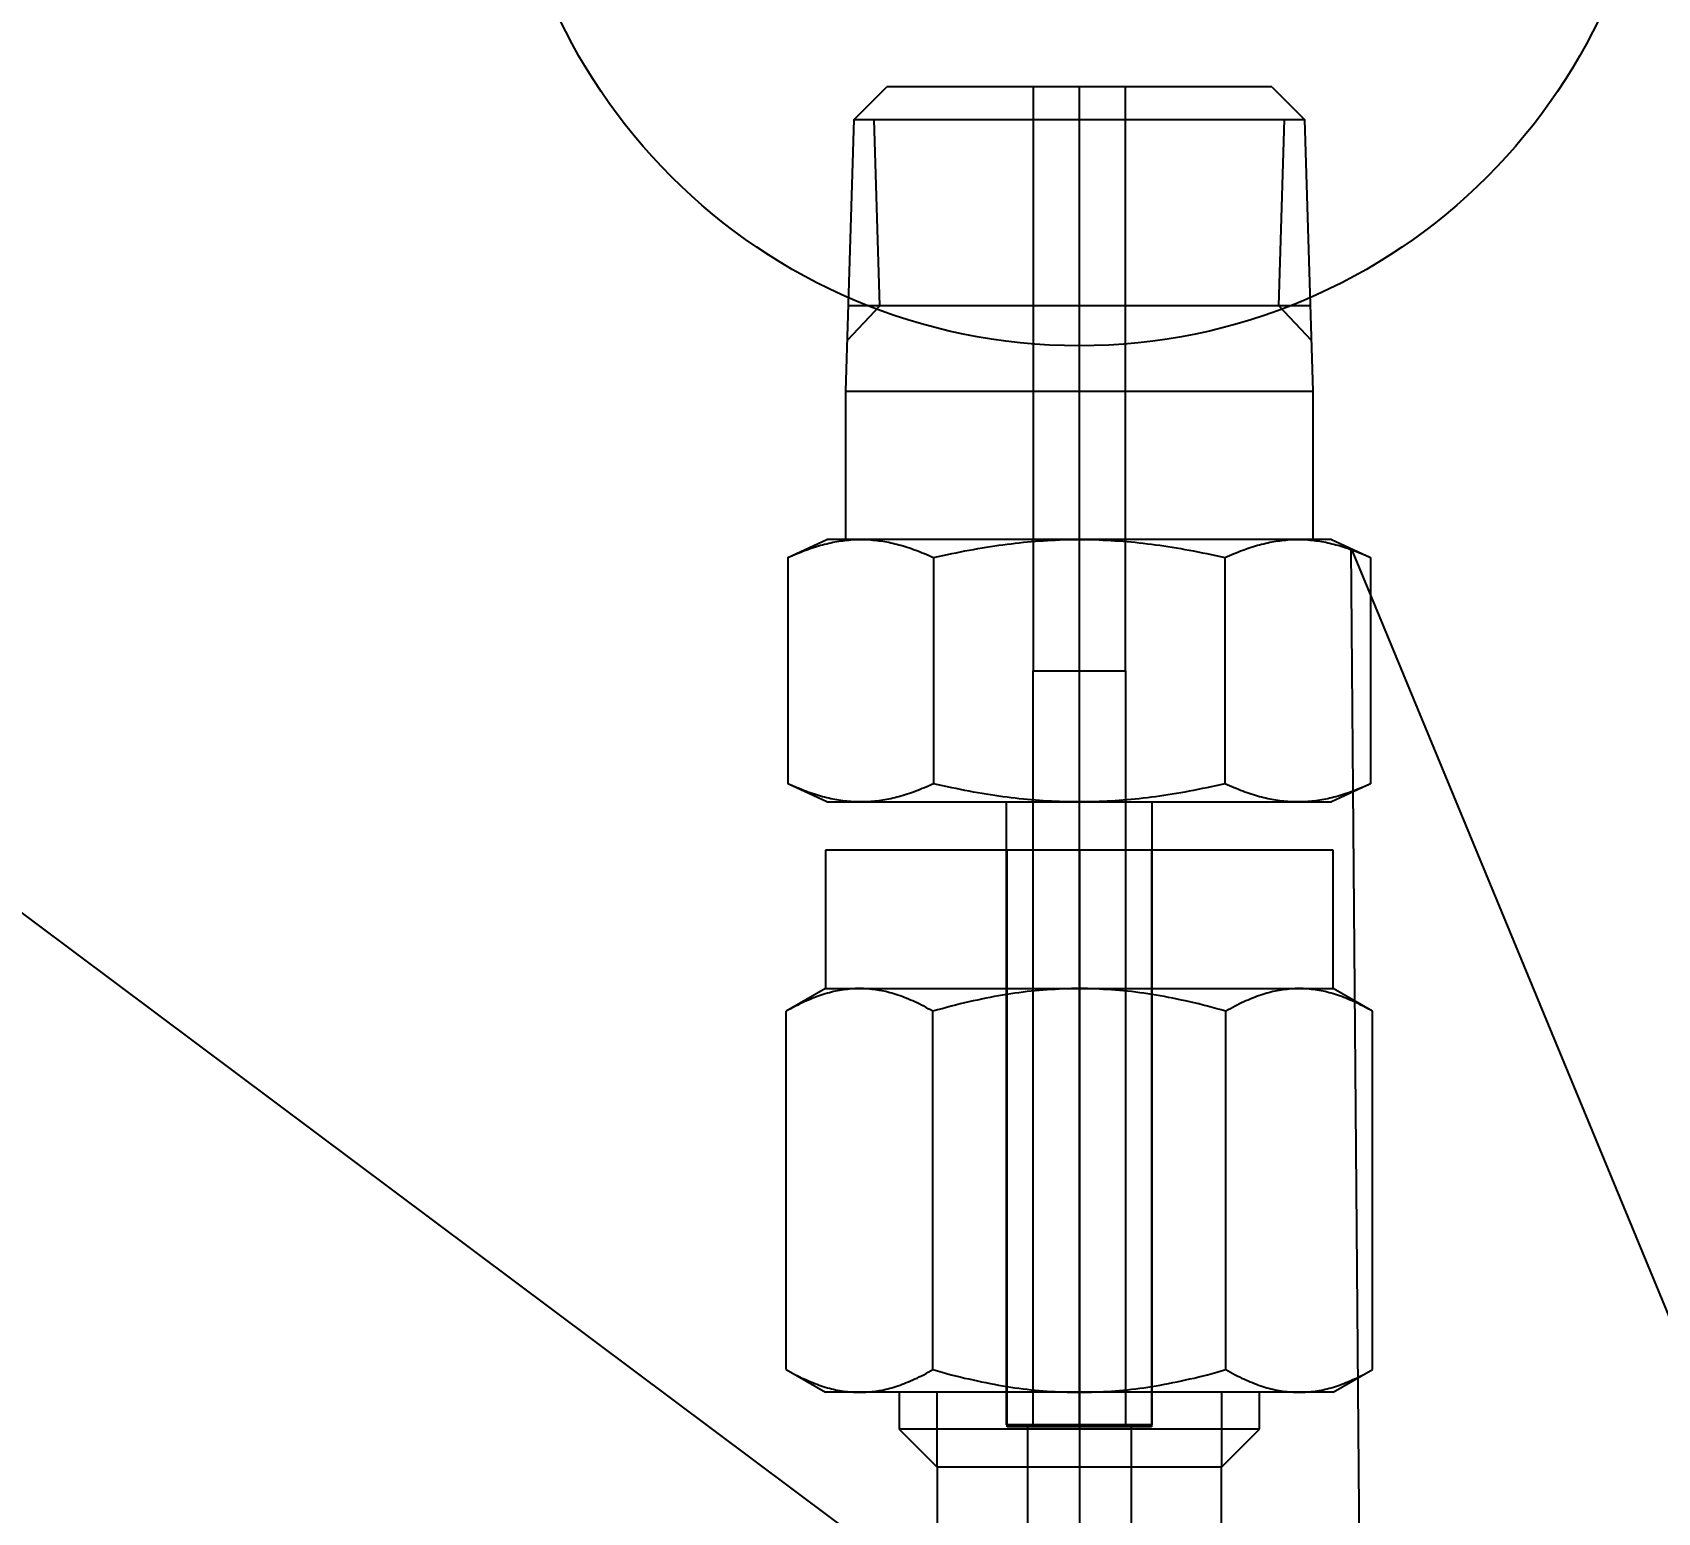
# Model space of a CAD drawing. Header units: inches. Extents: x 5.3 to 31.2, y 3.7 to 34.9.
# Drawn here: x 17.285 to 18.693, y 31.15 to 32.433 of the extents above; entities that cross this region are included whole.
import ezdxf
from ezdxf import colors
from ezdxf.entities.mleader import LeaderData, LeaderLine
from ezdxf.math import Vec2, Vec3

# ---------------------------------------------------------------- set-up
doc = ezdxf.new("R2010")
doc.units = ezdxf.units.IN
doc.header["$MEASUREMENT"] = 0
doc.linetypes.add('CENTER2', pattern=[28.575, 19.05, -3.175, 3.175, -3.175])
doc.linetypes.add('HIDDEN2', pattern=[4.7625, 3.175, -1.5875])
for name, color, linetype in [('NOTES', 1, 'Continuous'), ('Solenoids', 50, 'Continuous'), ('TRDETAIL2', 7, 'Continuous'), ('TRDETAIL3', 7, 'Continuous'), ('TRMODEL1', 7, 'Continuous'), ('TRMODEL3', 7, 'Continuous')]:
    doc.layers.add(name, color=color, linetype=linetype)

# ---------------------------------------------------------------- blocks, each defined once
blk = doc.blocks.new('SS-200-3')
at = {"layer": 'TRDETAIL2', "color": 6, "linetype": 'HIDDEN2'}
for p, q in [((-1.1973, -1.6472), (-1.1973, -0.8872)), ((-1.1073, -1.6472), (-1.1073, -1.3122)), ((-1.2148, -2.1472), (-1.2148, -1.6472)), ((-1.2148, -1.6472), (-1.0898, -1.6472)), ((-1.0898, -1.6472), (-1.0898, -2.1472))]:
    blk.add_line(p, q, dxfattribs=at)
at = {"layer": 'TRDETAIL3', "color": 4, "linetype": 'CENTER2'}
blk.add_line((-1.1523, -2.1472), (-1.1523, -0.3872), dxfattribs=at)
at = {"layer": 'TRMODEL1', "color": 7, "linetype": 'Continuous'}
for p, q in [((-1.2755, -1.5472), (-1.2755, -1.6122)), ((-1.0291, -1.6122), (-1.0291, -1.5472)), ((-1.2755, -1.6122), (-1.3085, -1.6453)), ((-1.2755, -1.6122), (-1.0291, -1.6122)), ((-0.996, -1.6453), (-1.0291, -1.6122)), ((-1.3085, -1.6453), (-0.996, -1.6453)), ((-1.3085, -1.6453), (-1.3085, -1.6772)), ((-0.996, -1.6772), (-0.996, -1.6453)), ((-1.3723, -1.6772), (-1.4063, -1.6969)), ((-1.3945, -1.6906), (-1.3964, -1.6915)), ((-1.3926, -1.6896), (-1.3945, -1.6906)), ((-1.3907, -1.6888), (-1.3926, -1.6896)), ((-1.3888, -1.6879), (-1.3907, -1.6888)), ((-1.387, -1.6871), (-1.3888, -1.6879)), ((-1.3851, -1.6863), (-1.387, -1.6871)), ((-1.3833, -1.6856), (-1.3851, -1.6863)), ((-1.3815, -1.6848), (-1.3833, -1.6856)), ((-1.3797, -1.6842), (-1.3815, -1.6848)), ((-1.3778, -1.6835), (-1.3797, -1.6842)), ((-1.376, -1.6829), (-1.3778, -1.6835)), ((-1.3743, -1.6823), (-1.376, -1.6829)), ((-1.3725, -1.6818), (-1.3743, -1.6823)), ((-1.3707, -1.6812), (-1.3725, -1.6818)), ((-1.3723, -1.6772), (-1.3428, -1.6772)), ((-1.3689, -1.6808), (-1.3707, -1.6812)), ((-1.3672, -1.6803), (-1.3689, -1.6808)), ((-1.3654, -1.6799), (-1.3672, -1.6803)), ((-1.3637, -1.6795), (-1.3654, -1.6799)), ((-1.3619, -1.6791), (-1.3637, -1.6795)), ((-1.3602, -1.6788), (-1.3619, -1.6791)), ((-1.3584, -1.6785), (-1.3602, -1.6788)), ((-1.3567, -1.6782), (-1.3584, -1.6785)), ((-1.355, -1.678), (-1.3567, -1.6782)), ((-1.3532, -1.6778), (-1.355, -1.678)), ((-1.3515, -1.6776), (-1.3532, -1.6778)), ((-1.3497, -1.6775), (-1.3515, -1.6776)), ((-1.348, -1.6774), (-1.3497, -1.6775)), ((-1.3463, -1.6773), (-1.348, -1.6774)), ((-1.3445, -1.6772), (-1.3463, -1.6773)), ((-1.3428, -1.6772), (-1.3445, -1.6772)), ((-1.341, -1.6772), (-1.3428, -1.6772)), ((-1.3428, -1.6772), (-1.1523, -1.6772)), ((-1.3393, -1.6773), (-1.341, -1.6772)), ((-1.3375, -1.6774), (-1.3393, -1.6773)), ((-1.3358, -1.6775), (-1.3375, -1.6774)), ((-1.3341, -1.6776), (-1.3358, -1.6775)), ((-1.3323, -1.6778), (-1.3341, -1.6776)), ((-1.3306, -1.678), (-1.3323, -1.6778)), ((-1.3289, -1.6782), (-1.3306, -1.678)), ((-1.3271, -1.6785), (-1.3289, -1.6782)), ((-1.3254, -1.6788), (-1.3271, -1.6785)), ((-1.3236, -1.6791), (-1.3254, -1.6788)), ((-1.3219, -1.6795), (-1.3236, -1.6791)), ((-1.3201, -1.6799), (-1.3219, -1.6795)), ((-1.3184, -1.6803), (-1.3201, -1.6799)), ((-1.3166, -1.6808), (-1.3184, -1.6803)), ((-1.3148, -1.6812), (-1.3166, -1.6808)), ((-1.3131, -1.6818), (-1.3148, -1.6812)), ((-1.3113, -1.6823), (-1.3131, -1.6818)), ((-1.3095, -1.6829), (-1.3113, -1.6823)), ((-1.3077, -1.6835), (-1.3095, -1.6829)), ((-1.3059, -1.6842), (-1.3077, -1.6835)), ((-1.3041, -1.6848), (-1.3059, -1.6842)), ((-1.3023, -1.6856), (-1.3041, -1.6848)), ((-1.3004, -1.6863), (-1.3023, -1.6856)), ((-1.2986, -1.6871), (-1.3004, -1.6863)), ((-1.2967, -1.6879), (-1.2986, -1.6871)), ((-1.2948, -1.6888), (-1.2967, -1.6879)), ((-1.2929, -1.6896), (-1.2948, -1.6888)), ((-1.291, -1.6906), (-1.2929, -1.6896)), ((-1.2891, -1.6915), (-1.291, -1.6906)), ((-1.2557, -1.6906), (-1.2596, -1.6915)), ((-1.2519, -1.6896), (-1.2557, -1.6906)), ((-1.2481, -1.6888), (-1.2519, -1.6896)), ((-1.2444, -1.6879), (-1.2481, -1.6888)), ((-1.2407, -1.6871), (-1.2444, -1.6879)), ((-1.237, -1.6863), (-1.2407, -1.6871)), ((-1.2333, -1.6856), (-1.237, -1.6863)), ((-1.2296, -1.6848), (-1.2333, -1.6856)), ((-1.226, -1.6842), (-1.2296, -1.6848)), ((-1.2224, -1.6835), (-1.226, -1.6842)), ((-1.2188, -1.6829), (-1.2224, -1.6835)), ((-1.2152, -1.6823), (-1.2188, -1.6829)), ((-1.2117, -1.6818), (-1.2152, -1.6823)), ((-1.2081, -1.6812), (-1.2117, -1.6818)), ((-1.2046, -1.6808), (-1.2081, -1.6812)), ((-1.2011, -1.6803), (-1.2046, -1.6808)), ((-1.1975, -1.6799), (-1.2011, -1.6803)), ((-1.194, -1.6795), (-1.1975, -1.6799)), ((-1.1905, -1.6791), (-1.194, -1.6795)), ((-1.1871, -1.6788), (-1.1905, -1.6791)), ((-1.1836, -1.6785), (-1.1871, -1.6788)), ((-1.1801, -1.6782), (-1.1836, -1.6785)), ((-1.1766, -1.678), (-1.1801, -1.6782)), ((-1.1731, -1.6778), (-1.1766, -1.678)), ((-1.1697, -1.6776), (-1.1731, -1.6778)), ((-1.1662, -1.6775), (-1.1697, -1.6776)), ((-1.1627, -1.6774), (-1.1662, -1.6775)), ((-1.1592, -1.6773), (-1.1627, -1.6774)), ((-1.1557, -1.6772), (-1.1592, -1.6773)), ((-1.1523, -1.6772), (-1.1557, -1.6772)), ((-1.1523, -1.6772), (-0.9617, -1.6772)), ((-1.1488, -1.6772), (-1.1523, -1.6772)), ((-1.1453, -1.6773), (-1.1488, -1.6772)), ((-1.1418, -1.6774), (-1.1453, -1.6773)), ((-1.1383, -1.6775), (-1.1418, -1.6774)), ((-1.1348, -1.6776), (-1.1383, -1.6775)), ((-1.1314, -1.6778), (-1.1348, -1.6776)), ((-1.1279, -1.678), (-1.1314, -1.6778)), ((-1.1244, -1.6782), (-1.1279, -1.678)), ((-1.1209, -1.6785), (-1.1244, -1.6782)), ((-1.1174, -1.6788), (-1.1209, -1.6785)), ((-1.114, -1.6791), (-1.1174, -1.6788)), ((-1.1105, -1.6795), (-1.114, -1.6791)), ((-1.107, -1.6799), (-1.1105, -1.6795)), ((-1.1034, -1.6803), (-1.107, -1.6799)), ((-1.0999, -1.6808), (-1.1034, -1.6803)), ((-1.0964, -1.6812), (-1.0999, -1.6808)), ((-1.0928, -1.6818), (-1.0964, -1.6812)), ((-1.0893, -1.6823), (-1.0928, -1.6818)), ((-1.0857, -1.6829), (-1.0893, -1.6823)), ((-1.0821, -1.6835), (-1.0857, -1.6829)), ((-1.0785, -1.6842), (-1.0821, -1.6835)), ((-1.0749, -1.6848), (-1.0785, -1.6842)), ((-1.0712, -1.6856), (-1.0749, -1.6848)), ((-1.0675, -1.6863), (-1.0712, -1.6856)), ((-1.0638, -1.6871), (-1.0675, -1.6863)), ((-1.0601, -1.6879), (-1.0638, -1.6871)), ((-1.0564, -1.6888), (-1.0601, -1.6879)), ((-1.0526, -1.6896), (-1.0564, -1.6888)), ((-1.0488, -1.6906), (-1.0526, -1.6896)), ((-1.0449, -1.6915), (-1.0488, -1.6906)), ((-1.0135, -1.6906), (-1.0154, -1.6915)), ((-1.0116, -1.6896), (-1.0135, -1.6906)), ((-1.0097, -1.6888), (-1.0116, -1.6896)), ((-1.0078, -1.6879), (-1.0097, -1.6888)), ((-1.0059, -1.6871), (-1.0078, -1.6879)), ((-1.0041, -1.6863), (-1.0059, -1.6871)), ((-1.0022, -1.6856), (-1.0041, -1.6863)), ((-1.0004, -1.6848), (-1.0022, -1.6856)), ((-0.9986, -1.6842), (-1.0004, -1.6848)), ((-0.9968, -1.6835), (-0.9986, -1.6842)), ((-0.995, -1.6829), (-0.9968, -1.6835)), ((-0.9932, -1.6823), (-0.995, -1.6829)), ((-0.9914, -1.6818), (-0.9932, -1.6823)), ((-0.9897, -1.6812), (-0.9914, -1.6818)), ((-0.9879, -1.6808), (-0.9897, -1.6812)), ((-0.9861, -1.6803), (-0.9879, -1.6808)), ((-0.9844, -1.6799), (-0.9861, -1.6803)), ((-0.9826, -1.6795), (-0.9844, -1.6799)), ((-0.9809, -1.6791), (-0.9826, -1.6795)), ((-0.9791, -1.6788), (-0.9809, -1.6791)), ((-0.9774, -1.6785), (-0.9791, -1.6788)), ((-0.9756, -1.6782), (-0.9774, -1.6785)), ((-0.9739, -1.678), (-0.9756, -1.6782)), ((-0.9722, -1.6778), (-0.9739, -1.678)), ((-0.9704, -1.6776), (-0.9722, -1.6778)), ((-0.9687, -1.6775), (-0.9704, -1.6776)), ((-0.967, -1.6774), (-0.9687, -1.6775)), ((-0.9652, -1.6773), (-0.967, -1.6774)), ((-0.9635, -1.6772), (-0.9652, -1.6773)), ((-0.9617, -1.6772), (-0.9635, -1.6772)), ((-0.96, -1.6772), (-0.9617, -1.6772)), ((-0.9617, -1.6772), (-0.9323, -1.6772)), ((-0.9582, -1.6773), (-0.96, -1.6772)), ((-0.9565, -1.6774), (-0.9582, -1.6773)), ((-0.9548, -1.6775), (-0.9565, -1.6774)), ((-0.953, -1.6776), (-0.9548, -1.6775)), ((-0.9513, -1.6778), (-0.953, -1.6776)), ((-0.9495, -1.678), (-0.9513, -1.6778)), ((-0.9478, -1.6782), (-0.9495, -1.678)), ((-0.9461, -1.6785), (-0.9478, -1.6782)), ((-0.9443, -1.6788), (-0.9461, -1.6785)), ((-0.9426, -1.6791), (-0.9443, -1.6788)), ((-0.9408, -1.6795), (-0.9426, -1.6791)), ((-0.9391, -1.6799), (-0.9408, -1.6795)), ((-0.9373, -1.6803), (-0.9391, -1.6799)), ((-0.9356, -1.6808), (-0.9373, -1.6803)), ((-0.9338, -1.6812), (-0.9356, -1.6808)), ((-0.932, -1.6818), (-0.9338, -1.6812)), ((-0.8982, -1.6969), (-0.9323, -1.6772)), ((-0.9302, -1.6823), (-0.932, -1.6818)), ((-0.9285, -1.6829), (-0.9302, -1.6823)), ((-0.9267, -1.6835), (-0.9285, -1.6829)), ((-0.9248, -1.6842), (-0.9267, -1.6835)), ((-0.923, -1.6848), (-0.9248, -1.6842)), ((-0.9212, -1.6856), (-0.923, -1.6848)), ((-0.9194, -1.6863), (-0.9212, -1.6856)), ((-0.9175, -1.6871), (-0.9194, -1.6863)), ((-0.9157, -1.6879), (-0.9175, -1.6871)), ((-0.9138, -1.6888), (-0.9157, -1.6879)), ((-0.9119, -1.6896), (-0.9138, -1.6888)), ((-0.91, -1.6906), (-0.9119, -1.6896)), ((-0.9081, -1.6915), (-0.91, -1.6906)), ((-1.4043, -1.6957), (-1.4063, -1.6969)), ((-1.4063, -1.6969), (-1.4063, -2.0076)), ((-1.4023, -1.6946), (-1.4043, -1.6957)), ((-1.4003, -1.6935), (-1.4023, -1.6946)), ((-1.3984, -1.6925), (-1.4003, -1.6935)), ((-1.3964, -1.6915), (-1.3984, -1.6925)), ((-1.2872, -1.6925), (-1.2891, -1.6915)), ((-1.2852, -1.6935), (-1.2872, -1.6925)), ((-1.2833, -1.6946), (-1.2852, -1.6935)), ((-1.2813, -1.6957), (-1.2833, -1.6946)), ((-1.2793, -1.6969), (-1.2813, -1.6957)), ((-1.2753, -1.6957), (-1.2793, -1.6969)), ((-1.2793, -1.6969), (-1.2793, -2.0076)), ((-1.2713, -1.6946), (-1.2753, -1.6957)), ((-1.2673, -1.6935), (-1.2713, -1.6946)), ((-1.2634, -1.6925), (-1.2673, -1.6935)), ((-1.2596, -1.6915), (-1.2634, -1.6925)), ((-1.0411, -1.6925), (-1.0449, -1.6915)), ((-1.0372, -1.6935), (-1.0411, -1.6925)), ((-1.0332, -1.6946), (-1.0372, -1.6935)), ((-1.0293, -1.6957), (-1.0332, -1.6946)), ((-1.0252, -1.6969), (-1.0293, -1.6957)), ((-1.0232, -1.6957), (-1.0252, -1.6969)), ((-1.0252, -1.6969), (-1.0252, -2.0076)), ((-1.0212, -1.6946), (-1.0232, -1.6957)), ((-1.0193, -1.6935), (-1.0212, -1.6946)), ((-1.0173, -1.6925), (-1.0193, -1.6935)), ((-1.0154, -1.6915), (-1.0173, -1.6925)), ((-0.9061, -1.6925), (-0.9081, -1.6915)), ((-0.9042, -1.6935), (-0.9061, -1.6925)), ((-0.9022, -1.6946), (-0.9042, -1.6935)), ((-0.9002, -1.6957), (-0.9022, -1.6946)), ((-0.8982, -1.6969), (-0.9002, -1.6957)), ((-0.8982, -1.6969), (-0.8982, -2.0076)), ((-1.4063, -2.0076), (-1.4043, -2.0087)), ((-1.4063, -2.0076), (-1.3723, -2.0272)), ((-1.4043, -2.0087), (-1.4023, -2.0098)), ((-1.4023, -2.0098), (-1.4003, -2.0109)), ((-1.4003, -2.0109), (-1.3984, -2.0119)), ((-1.3984, -2.0119), (-1.3964, -2.0129)), ((-1.3964, -2.0129), (-1.3945, -2.0139)), ((-1.3945, -2.0139), (-1.3926, -2.0148)), ((-1.2929, -2.0148), (-1.291, -2.0139)), ((-1.291, -2.0139), (-1.2891, -2.0129)), ((-1.2891, -2.0129), (-1.2872, -2.0119)), ((-1.2872, -2.0119), (-1.2852, -2.0109)), ((-1.2852, -2.0109), (-1.2833, -2.0098)), ((-1.2833, -2.0098), (-1.2813, -2.0087)), ((-1.2813, -2.0087), (-1.2793, -2.0076)), ((-1.2793, -2.0076), (-1.2753, -2.0087)), ((-1.2753, -2.0087), (-1.2713, -2.0098)), ((-1.2713, -2.0098), (-1.2673, -2.0109)), ((-1.2673, -2.0109), (-1.2634, -2.0119)), ((-1.2634, -2.0119), (-1.2596, -2.0129)), ((-1.2596, -2.0129), (-1.2557, -2.0139)), ((-1.2557, -2.0139), (-1.2519, -2.0148)), ((-1.0526, -2.0148), (-1.0488, -2.0139)), ((-1.0488, -2.0139), (-1.0449, -2.0129)), ((-1.0449, -2.0129), (-1.0411, -2.0119)), ((-1.0411, -2.0119), (-1.0372, -2.0109)), ((-1.0372, -2.0109), (-1.0332, -2.0098)), ((-1.0332, -2.0098), (-1.0293, -2.0087)), ((-1.0293, -2.0087), (-1.0252, -2.0076)), ((-1.0252, -2.0076), (-1.0232, -2.0087)), ((-1.0232, -2.0087), (-1.0212, -2.0098)), ((-1.0212, -2.0098), (-1.0193, -2.0109)), ((-1.0193, -2.0109), (-1.0173, -2.0119)), ((-1.0173, -2.0119), (-1.0154, -2.0129)), ((-1.0154, -2.0129), (-1.0135, -2.0139)), ((-1.0135, -2.0139), (-1.0116, -2.0148)), ((-0.9323, -2.0272), (-0.8982, -2.0076)), ((-0.9119, -2.0148), (-0.91, -2.0139)), ((-0.91, -2.0139), (-0.9081, -2.0129)), ((-0.9081, -2.0129), (-0.9061, -2.0119)), ((-0.9061, -2.0119), (-0.9042, -2.0109)), ((-0.9042, -2.0109), (-0.9022, -2.0098)), ((-0.9022, -2.0098), (-0.9002, -2.0087)), ((-0.9002, -2.0087), (-0.8982, -2.0076)), ((-1.3926, -2.0148), (-1.3907, -2.0157)), ((-1.3907, -2.0157), (-1.3888, -2.0165)), ((-1.3888, -2.0165), (-1.387, -2.0173)), ((-1.387, -2.0173), (-1.3851, -2.0181)), ((-1.3851, -2.0181), (-1.3833, -2.0189)), ((-1.3833, -2.0189), (-1.3815, -2.0196)), ((-1.3815, -2.0196), (-1.3797, -2.0203)), ((-1.3797, -2.0203), (-1.3778, -2.0209)), ((-1.3778, -2.0209), (-1.376, -2.0215)), ((-1.376, -2.0215), (-1.3743, -2.0221)), ((-1.3743, -2.0221), (-1.3725, -2.0227)), ((-1.3725, -2.0227), (-1.3707, -2.0232)), ((-1.3428, -2.0272), (-1.3723, -2.0272)), ((-1.3723, -2.0272), (-1.3723, -2.1472)), ((-1.3707, -2.0232), (-1.3689, -2.0237)), ((-1.3689, -2.0237), (-1.3672, -2.0241)), ((-1.3672, -2.0241), (-1.3654, -2.0246)), ((-1.3654, -2.0246), (-1.3637, -2.0249)), ((-1.3637, -2.0249), (-1.3619, -2.0253)), ((-1.3619, -2.0253), (-1.3602, -2.0256)), ((-1.3602, -2.0256), (-1.3584, -2.0259)), ((-1.3584, -2.0259), (-1.3567, -2.0262)), ((-1.3567, -2.0262), (-1.355, -2.0264)), ((-1.355, -2.0264), (-1.3532, -2.0266)), ((-1.3532, -2.0266), (-1.3515, -2.0268)), ((-1.3515, -2.0268), (-1.3497, -2.027)), ((-1.3497, -2.027), (-1.348, -2.0271)), ((-1.348, -2.0271), (-1.3463, -2.0272)), ((-1.3463, -2.0272), (-1.3445, -2.0272)), ((-1.3445, -2.0272), (-1.3428, -2.0272)), ((-1.3428, -2.0272), (-1.341, -2.0272)), ((-1.1523, -2.0272), (-1.3428, -2.0272)), ((-1.341, -2.0272), (-1.3393, -2.0272)), ((-1.3393, -2.0272), (-1.3375, -2.0271)), ((-1.3375, -2.0271), (-1.3358, -2.027)), ((-1.3358, -2.027), (-1.3341, -2.0268)), ((-1.3341, -2.0268), (-1.3323, -2.0266)), ((-1.3323, -2.0266), (-1.3306, -2.0264)), ((-1.3306, -2.0264), (-1.3289, -2.0262)), ((-1.3289, -2.0262), (-1.3271, -2.0259)), ((-1.3271, -2.0259), (-1.3254, -2.0256)), ((-1.3254, -2.0256), (-1.3236, -2.0253)), ((-1.3236, -2.0253), (-1.3219, -2.0249)), ((-1.3219, -2.0249), (-1.3201, -2.0246)), ((-1.3201, -2.0246), (-1.3184, -2.0241)), ((-1.3184, -2.0241), (-1.3166, -2.0237)), ((-1.3166, -2.0237), (-1.3148, -2.0232)), ((-1.3148, -2.0232), (-1.3131, -2.0227)), ((-1.3131, -2.0227), (-1.3113, -2.0221)), ((-1.3113, -2.0221), (-1.3095, -2.0215)), ((-1.3095, -2.0215), (-1.3077, -2.0209)), ((-1.3077, -2.0209), (-1.3059, -2.0203)), ((-1.3059, -2.0203), (-1.3041, -2.0196)), ((-1.3041, -2.0196), (-1.3023, -2.0189)), ((-1.3023, -2.0189), (-1.3004, -2.0181)), ((-1.3004, -2.0181), (-1.2986, -2.0173)), ((-1.2986, -2.0173), (-1.2967, -2.0165)), ((-1.2967, -2.0165), (-1.2948, -2.0157)), ((-1.2948, -2.0157), (-1.2929, -2.0148)), ((-1.2519, -2.0148), (-1.2481, -2.0157)), ((-1.2481, -2.0157), (-1.2444, -2.0165)), ((-1.2444, -2.0165), (-1.2407, -2.0173)), ((-1.2407, -2.0173), (-1.237, -2.0181)), ((-1.237, -2.0181), (-1.2333, -2.0189)), ((-1.2333, -2.0189), (-1.2296, -2.0196)), ((-1.2296, -2.0196), (-1.226, -2.0203)), ((-1.226, -2.0203), (-1.2224, -2.0209)), ((-1.2224, -2.0209), (-1.2188, -2.0215)), ((-1.2188, -2.0215), (-1.2152, -2.0221)), ((-1.2152, -2.0221), (-1.2117, -2.0227)), ((-1.2117, -2.0227), (-1.2081, -2.0232)), ((-1.2081, -2.0232), (-1.2046, -2.0237)), ((-1.2046, -2.0237), (-1.2011, -2.0241)), ((-1.2011, -2.0241), (-1.1975, -2.0246)), ((-1.1975, -2.0246), (-1.194, -2.0249)), ((-1.194, -2.0249), (-1.1905, -2.0253)), ((-1.1905, -2.0253), (-1.1871, -2.0256)), ((-1.1871, -2.0256), (-1.1836, -2.0259)), ((-1.1836, -2.0259), (-1.1801, -2.0262)), ((-1.1801, -2.0262), (-1.1766, -2.0264)), ((-1.1766, -2.0264), (-1.1731, -2.0266)), ((-1.1731, -2.0266), (-1.1697, -2.0268)), ((-1.1697, -2.0268), (-1.1662, -2.027)), ((-1.1662, -2.027), (-1.1627, -2.0271)), ((-1.1627, -2.0271), (-1.1592, -2.0272)), ((-1.1592, -2.0272), (-1.1557, -2.0272)), ((-1.1557, -2.0272), (-1.1523, -2.0272)), ((-1.1523, -2.0272), (-1.1488, -2.0272)), ((-0.9617, -2.0272), (-1.1523, -2.0272)), ((-1.1488, -2.0272), (-1.1453, -2.0272)), ((-1.1453, -2.0272), (-1.1418, -2.0271)), ((-1.1418, -2.0271), (-1.1383, -2.027)), ((-1.1383, -2.027), (-1.1348, -2.0268)), ((-1.1348, -2.0268), (-1.1314, -2.0266)), ((-1.1314, -2.0266), (-1.1279, -2.0264)), ((-1.1279, -2.0264), (-1.1244, -2.0262)), ((-1.1244, -2.0262), (-1.1209, -2.0259)), ((-1.1209, -2.0259), (-1.1174, -2.0256)), ((-1.1174, -2.0256), (-1.114, -2.0253)), ((-1.114, -2.0253), (-1.1105, -2.0249)), ((-1.1105, -2.0249), (-1.107, -2.0246)), ((-1.107, -2.0246), (-1.1034, -2.0241)), ((-1.1034, -2.0241), (-1.0999, -2.0237)), ((-1.0999, -2.0237), (-1.0964, -2.0232)), ((-1.0964, -2.0232), (-1.0928, -2.0227)), ((-1.0928, -2.0227), (-1.0893, -2.0221)), ((-1.0893, -2.0221), (-1.0857, -2.0215)), ((-1.0857, -2.0215), (-1.0821, -2.0209)), ((-1.0821, -2.0209), (-1.0785, -2.0203)), ((-1.0785, -2.0203), (-1.0749, -2.0196)), ((-1.0749, -2.0196), (-1.0712, -2.0189)), ((-1.0712, -2.0189), (-1.0675, -2.0181)), ((-1.0675, -2.0181), (-1.0638, -2.0173)), ((-1.0638, -2.0173), (-1.0601, -2.0165)), ((-1.0601, -2.0165), (-1.0564, -2.0157)), ((-1.0564, -2.0157), (-1.0526, -2.0148)), ((-1.0116, -2.0148), (-1.0097, -2.0157)), ((-1.0097, -2.0157), (-1.0078, -2.0165)), ((-1.0078, -2.0165), (-1.0059, -2.0173)), ((-1.0059, -2.0173), (-1.0041, -2.0181)), ((-1.0041, -2.0181), (-1.0022, -2.0189)), ((-1.0022, -2.0189), (-1.0004, -2.0196)), ((-1.0004, -2.0196), (-0.9986, -2.0203)), ((-0.9986, -2.0203), (-0.9968, -2.0209)), ((-0.9968, -2.0209), (-0.995, -2.0215)), ((-0.995, -2.0215), (-0.9932, -2.0221)), ((-0.9932, -2.0221), (-0.9914, -2.0227)), ((-0.9914, -2.0227), (-0.9897, -2.0232)), ((-0.9897, -2.0232), (-0.9879, -2.0237)), ((-0.9879, -2.0237), (-0.9861, -2.0241)), ((-0.9861, -2.0241), (-0.9844, -2.0246)), ((-0.9844, -2.0246), (-0.9826, -2.0249)), ((-0.9826, -2.0249), (-0.9809, -2.0253)), ((-0.9809, -2.0253), (-0.9791, -2.0256)), ((-0.9791, -2.0256), (-0.9774, -2.0259)), ((-0.9774, -2.0259), (-0.9756, -2.0262)), ((-0.9756, -2.0262), (-0.9739, -2.0264)), ((-0.9739, -2.0264), (-0.9722, -2.0266)), ((-0.9722, -2.0266), (-0.9704, -2.0268)), ((-0.9704, -2.0268), (-0.9687, -2.027)), ((-0.9687, -2.027), (-0.967, -2.0271)), ((-0.967, -2.0271), (-0.9652, -2.0272)), ((-0.9652, -2.0272), (-0.9635, -2.0272)), ((-0.9635, -2.0272), (-0.9617, -2.0272)), ((-0.9617, -2.0272), (-0.96, -2.0272)), ((-0.9323, -2.0272), (-0.9617, -2.0272)), ((-0.96, -2.0272), (-0.9582, -2.0272)), ((-0.9582, -2.0272), (-0.9565, -2.0271)), ((-0.9565, -2.0271), (-0.9548, -2.027)), ((-0.9548, -2.027), (-0.953, -2.0268)), ((-0.953, -2.0268), (-0.9513, -2.0266)), ((-0.9513, -2.0266), (-0.9495, -2.0264)), ((-0.9495, -2.0264), (-0.9478, -2.0262)), ((-0.9478, -2.0262), (-0.9461, -2.0259)), ((-0.9461, -2.0259), (-0.9443, -2.0256)), ((-0.9443, -2.0256), (-0.9426, -2.0253)), ((-0.9426, -2.0253), (-0.9408, -2.0249)), ((-0.9408, -2.0249), (-0.9391, -2.0246)), ((-0.9391, -2.0246), (-0.9373, -2.0241)), ((-0.9373, -2.0241), (-0.9356, -2.0237)), ((-0.9356, -2.0237), (-0.9338, -2.0232)), ((-0.9338, -2.0232), (-0.932, -2.0227)), ((-0.9323, -2.1472), (-0.9323, -2.0272)), ((-0.932, -2.0227), (-0.9302, -2.0221)), ((-0.9302, -2.0221), (-0.9285, -2.0215)), ((-0.9285, -2.0215), (-0.9267, -2.0209)), ((-0.9267, -2.0209), (-0.9248, -2.0203)), ((-0.9248, -2.0203), (-0.923, -2.0196)), ((-0.923, -2.0196), (-0.9212, -2.0189)), ((-0.9212, -2.0189), (-0.9194, -2.0181)), ((-0.9194, -2.0181), (-0.9175, -2.0173)), ((-0.9175, -2.0173), (-0.9157, -2.0165)), ((-0.9157, -2.0165), (-0.9138, -2.0157)), ((-0.9138, -2.0157), (-0.9119, -2.0148)), ((-1.3723, -2.1472), (-0.9323, -2.1472))]:
    blk.add_line(p, q, dxfattribs=at)
at = {"layer": 'TRMODEL3', "color": 1, "linetype": 'Continuous'}
for p, q in [((-1.2755, -1.6772), (-1.2755, -1.6122)), ((-1.0291, -1.6122), (-1.0291, -1.6772))]:
    blk.add_line(p, q, dxfattribs=at)
blk = doc.blocks.new('SS-2-TA-1-2')
at = {"layer": 'TRDETAIL2', "color": 6, "linetype": 'HIDDEN2'}
for p, q in [((-10.7813, -0.3393), (-10.2751, -0.3393)), ((-9.6213, -0.3393), (-10.2751, -0.3393)), ((-10.2751, -0.3393), (-10.2751, -0.4193)), ((-10.2751, -0.4193), (-10.7813, -0.4193)), ((-10.2751, -0.4193), (-9.6213, -0.4193))]:
    blk.add_line(p, q, dxfattribs=at)
at = {"layer": 'TRDETAIL3', "color": 4, "linetype": 'CENTER2'}
blk.add_line((-10.7813, -0.3793), (-9.6213, -0.3793), dxfattribs=at)
at = {"layer": 'TRMODEL1', "color": 7, "linetype": 'Continuous'}
for p, q in [((-10.3731, -0.1267), (-10.3889, -0.1605)), ((-10.3731, -0.1267), (-10.374, -0.1287)), ((-10.3731, -0.1267), (-10.1771, -0.1267)), ((-10.1761, -0.1287), (-10.1771, -0.1267)), ((-10.1613, -0.1605), (-10.1771, -0.1267)), ((-10.3789, -0.1403), (-10.3796, -0.1422)), ((-10.3782, -0.1384), (-10.3789, -0.1403)), ((-10.3774, -0.1365), (-10.3782, -0.1384)), ((-10.3766, -0.1346), (-10.3774, -0.1365)), ((-10.3758, -0.1326), (-10.3766, -0.1346)), ((-10.3749, -0.1307), (-10.3758, -0.1326)), ((-10.374, -0.1287), (-10.3749, -0.1307)), ((-10.1752, -0.1307), (-10.1761, -0.1287)), ((-10.1744, -0.1326), (-10.1752, -0.1307)), ((-10.1736, -0.1346), (-10.1744, -0.1326)), ((-10.1728, -0.1365), (-10.1736, -0.1346)), ((-10.172, -0.1384), (-10.1728, -0.1365)), ((-10.1713, -0.1403), (-10.172, -0.1384)), ((-10.1705, -0.1422), (-10.1713, -0.1403)), ((-10.3838, -0.155), (-10.3843, -0.1568)), ((-10.3833, -0.1532), (-10.3838, -0.155)), ((-10.3827, -0.1514), (-10.3833, -0.1532)), ((-10.3822, -0.1496), (-10.3827, -0.1514)), ((-10.3816, -0.1477), (-10.3822, -0.1496)), ((-10.3809, -0.1459), (-10.3816, -0.1477)), ((-10.3803, -0.144), (-10.3809, -0.1459)), ((-10.3796, -0.1422), (-10.3803, -0.144)), ((-10.1699, -0.144), (-10.1705, -0.1422)), ((-10.1692, -0.1459), (-10.1699, -0.144)), ((-10.1686, -0.1477), (-10.1692, -0.1459)), ((-10.168, -0.1496), (-10.1686, -0.1477)), ((-10.1674, -0.1514), (-10.168, -0.1496)), ((-10.1669, -0.1532), (-10.1674, -0.1514)), ((-10.1663, -0.155), (-10.1669, -0.1532)), ((-10.1658, -0.1568), (-10.1663, -0.155)), ((-10.3889, -0.1898), (-10.3889, -0.1605)), ((-10.3867, -0.1673), (-10.3871, -0.1691)), ((-10.3864, -0.1656), (-10.3867, -0.1673)), ((-10.386, -0.1638), (-10.3864, -0.1656)), ((-10.3856, -0.1621), (-10.386, -0.1638)), ((-10.3852, -0.1603), (-10.3856, -0.1621)), ((-10.3848, -0.1585), (-10.3852, -0.1603)), ((-10.3843, -0.1568), (-10.3848, -0.1585)), ((-10.1654, -0.1585), (-10.1658, -0.1568)), ((-10.1649, -0.1603), (-10.1654, -0.1585)), ((-10.1645, -0.1621), (-10.1649, -0.1603)), ((-10.1641, -0.1638), (-10.1645, -0.1621)), ((-10.1638, -0.1656), (-10.1641, -0.1638)), ((-10.1634, -0.1673), (-10.1638, -0.1656)), ((-10.1631, -0.1691), (-10.1634, -0.1673)), ((-10.1613, -0.1605), (-10.1613, -0.1898)), ((-10.5174, -0.1768), (-10.7531, -0.1841)), ((-10.5915, -0.5795), (-10.5915, -0.1791)), ((-10.5174, -0.1768), (-10.5174, -0.5818)), ((-10.3889, -0.1768), (-10.5174, -0.1768)), ((-10.3887, -0.1829), (-10.3888, -0.1846)), ((-10.3886, -0.1812), (-10.3887, -0.1829)), ((-10.3884, -0.1795), (-10.3886, -0.1812)), ((-10.3883, -0.1777), (-10.3884, -0.1795)), ((-10.3881, -0.176), (-10.3883, -0.1777)), ((-10.3878, -0.1743), (-10.3881, -0.176)), ((-10.3876, -0.1725), (-10.3878, -0.1743)), ((-10.3873, -0.1708), (-10.3876, -0.1725)), ((-10.3871, -0.1691), (-10.3873, -0.1708)), ((-10.1628, -0.1708), (-10.1631, -0.1691)), ((-10.1625, -0.1725), (-10.1628, -0.1708)), ((-10.1623, -0.1743), (-10.1625, -0.1725)), ((-10.1621, -0.176), (-10.1623, -0.1743)), ((-10.1619, -0.1777), (-10.1621, -0.176)), ((-10.1617, -0.1795), (-10.1619, -0.1777)), ((-10.1616, -0.1812), (-10.1617, -0.1795)), ((-10.1615, -0.1829), (-10.1616, -0.1812)), ((-10.1614, -0.1846), (-10.1615, -0.1829)), ((-10.7531, -0.1841), (-10.7813, -0.2123)), ((-10.7531, -0.1841), (-10.7531, -0.5744)), ((-10.3888, -0.1864), (-10.3889, -0.1881)), ((-10.3889, -0.1881), (-10.3889, -0.1898)), ((-10.3889, -0.1898), (-10.3889, -0.1916)), ((-10.3889, -0.3793), (-10.3889, -0.1898)), ((-10.3889, -0.1916), (-10.3888, -0.1933)), ((-10.3888, -0.1846), (-10.3888, -0.1864)), ((-10.3888, -0.1933), (-10.3888, -0.195)), ((-10.3888, -0.195), (-10.3887, -0.1968)), ((-10.3887, -0.1968), (-10.3886, -0.1985)), ((-10.1616, -0.1985), (-10.1615, -0.1968)), ((-10.1615, -0.1968), (-10.1614, -0.195)), ((-10.1613, -0.1864), (-10.1614, -0.1846)), ((-10.1614, -0.195), (-10.1613, -0.1933)), ((-10.1613, -0.1881), (-10.1613, -0.1864)), ((-10.1613, -0.1898), (-10.1613, -0.1881)), ((-10.1613, -0.1898), (-10.1613, -0.3793)), ((-10.1613, -0.1916), (-10.1613, -0.1898)), ((-10.1613, -0.1933), (-10.1613, -0.1916)), ((-10.3886, -0.1985), (-10.3884, -0.2002)), ((-10.3884, -0.2002), (-10.3883, -0.202)), ((-10.3883, -0.202), (-10.3881, -0.2037)), ((-10.3881, -0.2037), (-10.3878, -0.2054)), ((-10.3878, -0.2054), (-10.3876, -0.2071)), ((-10.3876, -0.2071), (-10.3873, -0.2089)), ((-10.3873, -0.2089), (-10.3871, -0.2106)), ((-10.3871, -0.2106), (-10.3867, -0.2124)), ((-10.1634, -0.2124), (-10.1631, -0.2106)), ((-10.1631, -0.2106), (-10.1628, -0.2089)), ((-10.1628, -0.2089), (-10.1625, -0.2071)), ((-10.1625, -0.2071), (-10.1623, -0.2054)), ((-10.1623, -0.2054), (-10.1621, -0.2037)), ((-10.1621, -0.2037), (-10.1619, -0.202)), ((-10.1619, -0.202), (-10.1617, -0.2002)), ((-10.1617, -0.2002), (-10.1616, -0.1985)), ((-10.7813, -0.5462), (-10.7813, -0.2123)), ((-10.3867, -0.2124), (-10.3864, -0.2141)), ((-10.3864, -0.2141), (-10.386, -0.2159)), ((-10.386, -0.2159), (-10.3856, -0.2176)), ((-10.3856, -0.2176), (-10.3852, -0.2194)), ((-10.3852, -0.2194), (-10.3848, -0.2211)), ((-10.3848, -0.2211), (-10.3843, -0.2229)), ((-10.3843, -0.2229), (-10.3838, -0.2247)), ((-10.3838, -0.2247), (-10.3833, -0.2265)), ((-10.1669, -0.2265), (-10.1663, -0.2247)), ((-10.1663, -0.2247), (-10.1658, -0.2229)), ((-10.1658, -0.2229), (-10.1654, -0.2211)), ((-10.1654, -0.2211), (-10.1649, -0.2194)), ((-10.1649, -0.2194), (-10.1645, -0.2176)), ((-10.1645, -0.2176), (-10.1641, -0.2159)), ((-10.1641, -0.2159), (-10.1638, -0.2141)), ((-10.1638, -0.2141), (-10.1634, -0.2124)), ((-10.3833, -0.2265), (-10.3827, -0.2283)), ((-10.3827, -0.2283), (-10.3822, -0.2301)), ((-10.3822, -0.2301), (-10.3816, -0.232)), ((-10.3816, -0.232), (-10.3809, -0.2338)), ((-10.3809, -0.2338), (-10.3803, -0.2356)), ((-10.3803, -0.2356), (-10.3796, -0.2375)), ((-10.3796, -0.2375), (-10.3789, -0.2394)), ((-10.3789, -0.2394), (-10.3782, -0.2413)), ((-10.172, -0.2413), (-10.1713, -0.2394)), ((-10.1713, -0.2394), (-10.1705, -0.2375)), ((-10.1705, -0.2375), (-10.1699, -0.2356)), ((-10.1699, -0.2356), (-10.1692, -0.2338)), ((-10.1692, -0.2338), (-10.1686, -0.232)), ((-10.1686, -0.232), (-10.168, -0.2301)), ((-10.168, -0.2301), (-10.1674, -0.2283)), ((-10.1674, -0.2283), (-10.1669, -0.2265)), ((-10.3782, -0.2413), (-10.3774, -0.2432)), ((-10.3774, -0.2432), (-10.3766, -0.2451)), ((-10.3766, -0.2451), (-10.3758, -0.2471)), ((-10.3758, -0.2471), (-10.3749, -0.249)), ((-10.3749, -0.249), (-10.374, -0.251)), ((-10.374, -0.251), (-10.3731, -0.253)), ((-10.3731, -0.253), (-10.374, -0.257)), ((-10.3731, -0.253), (-10.1771, -0.253)), ((-10.1771, -0.253), (-10.1761, -0.251)), ((-10.1761, -0.257), (-10.1771, -0.253)), ((-10.1761, -0.251), (-10.1752, -0.249)), ((-10.1752, -0.249), (-10.1744, -0.2471)), ((-10.1744, -0.2471), (-10.1736, -0.2451)), ((-10.1736, -0.2451), (-10.1728, -0.2432)), ((-10.1728, -0.2432), (-10.172, -0.2413)), ((-10.3758, -0.2649), (-10.3766, -0.2687)), ((-10.3749, -0.2609), (-10.3758, -0.2649)), ((-10.374, -0.257), (-10.3749, -0.2609)), ((-10.1752, -0.2609), (-10.1761, -0.257)), ((-10.1744, -0.2649), (-10.1752, -0.2609)), ((-10.1736, -0.2687), (-10.1744, -0.2649)), ((-10.3789, -0.2802), (-10.3796, -0.2839)), ((-10.3782, -0.2764), (-10.3789, -0.2802)), ((-10.3774, -0.2726), (-10.3782, -0.2764)), ((-10.3766, -0.2687), (-10.3774, -0.2726)), ((-10.1728, -0.2726), (-10.1736, -0.2687)), ((-10.172, -0.2764), (-10.1728, -0.2726)), ((-10.1713, -0.2802), (-10.172, -0.2764)), ((-10.1705, -0.2839), (-10.1713, -0.2802)), ((-10.3816, -0.2951), (-10.3822, -0.2987)), ((-10.3809, -0.2914), (-10.3816, -0.2951)), ((-10.3803, -0.2877), (-10.3809, -0.2914)), ((-10.3796, -0.2839), (-10.3803, -0.2877)), ((-10.1699, -0.2877), (-10.1705, -0.2839)), ((-10.1692, -0.2914), (-10.1699, -0.2877)), ((-10.1686, -0.2951), (-10.1692, -0.2914)), ((-10.168, -0.2987), (-10.1686, -0.2951)), ((-10.3838, -0.3095), (-10.3843, -0.3131)), ((-10.3833, -0.306), (-10.3838, -0.3095)), ((-10.3827, -0.3023), (-10.3833, -0.306)), ((-10.3822, -0.2987), (-10.3827, -0.3023)), ((-10.1674, -0.3023), (-10.168, -0.2987)), ((-10.1669, -0.306), (-10.1674, -0.3023)), ((-10.1663, -0.3095), (-10.1669, -0.306)), ((-10.1658, -0.3131), (-10.1663, -0.3095)), ((-10.3856, -0.3237), (-10.386, -0.3273)), ((-10.3852, -0.3202), (-10.3856, -0.3237)), ((-10.3848, -0.3167), (-10.3852, -0.3202)), ((-10.3843, -0.3131), (-10.3848, -0.3167)), ((-10.1654, -0.3167), (-10.1658, -0.3131)), ((-10.1649, -0.3202), (-10.1654, -0.3167)), ((-10.1645, -0.3237), (-10.1649, -0.3202)), ((-10.1641, -0.3273), (-10.1645, -0.3237)), ((-9.6213, -0.3163), (-10.1613, -0.3163)), ((-9.6213, -0.4423), (-9.6213, -0.3163)), ((-10.3871, -0.3377), (-10.3873, -0.3412)), ((-10.3867, -0.3343), (-10.3871, -0.3377)), ((-10.3864, -0.3308), (-10.3867, -0.3343)), ((-10.386, -0.3273), (-10.3864, -0.3308)), ((-10.1638, -0.3308), (-10.1641, -0.3273)), ((-10.1634, -0.3343), (-10.1638, -0.3308)), ((-10.1631, -0.3377), (-10.1634, -0.3343)), ((-10.1628, -0.3412), (-10.1631, -0.3377)), ((-10.3881, -0.3516), (-10.3883, -0.3551)), ((-10.3878, -0.3481), (-10.3881, -0.3516)), ((-10.3876, -0.3447), (-10.3878, -0.3481)), ((-10.3873, -0.3412), (-10.3876, -0.3447)), ((-10.1625, -0.3447), (-10.1628, -0.3412)), ((-10.1623, -0.3481), (-10.1625, -0.3447)), ((-10.1621, -0.3516), (-10.1623, -0.3481)), ((-10.1619, -0.3551), (-10.1621, -0.3516)), ((-10.3887, -0.3654), (-10.3888, -0.3689)), ((-10.3886, -0.362), (-10.3887, -0.3654)), ((-10.3884, -0.3585), (-10.3886, -0.362)), ((-10.3883, -0.3551), (-10.3884, -0.3585)), ((-10.1617, -0.3585), (-10.1619, -0.3551)), ((-10.1616, -0.362), (-10.1617, -0.3585)), ((-10.1615, -0.3654), (-10.1616, -0.362)), ((-10.1614, -0.3689), (-10.1615, -0.3654)), ((-10.3888, -0.3723), (-10.3889, -0.3758)), ((-10.3889, -0.3758), (-10.3889, -0.3793)), ((-10.3889, -0.3793), (-10.3889, -0.3828)), ((-10.3889, -0.5687), (-10.3889, -0.3793)), ((-10.3888, -0.3689), (-10.3888, -0.3723)), ((-10.1613, -0.3723), (-10.1614, -0.3689)), ((-10.1613, -0.3758), (-10.1613, -0.3723)), ((-10.1613, -0.3793), (-10.1613, -0.3758)), ((-10.1613, -0.3793), (-10.1613, -0.5687)), ((-10.1613, -0.3828), (-10.1613, -0.3793)), ((-10.3889, -0.3828), (-10.3888, -0.3862)), ((-10.3888, -0.3862), (-10.3888, -0.3897)), ((-10.3888, -0.3897), (-10.3887, -0.3931)), ((-10.3887, -0.3931), (-10.3886, -0.3966)), ((-10.1616, -0.3966), (-10.1615, -0.3931)), ((-10.1615, -0.3931), (-10.1614, -0.3897)), ((-10.1614, -0.3897), (-10.1613, -0.3862)), ((-10.1613, -0.3862), (-10.1613, -0.3828)), ((-10.3886, -0.3966), (-10.3884, -0.4001)), ((-10.3884, -0.4001), (-10.3883, -0.4035)), ((-10.3883, -0.4035), (-10.3881, -0.407)), ((-10.3881, -0.407), (-10.3878, -0.4104)), ((-10.1623, -0.4104), (-10.1621, -0.407)), ((-10.1621, -0.407), (-10.1619, -0.4035)), ((-10.1619, -0.4035), (-10.1617, -0.4001)), ((-10.1617, -0.4001), (-10.1616, -0.3966)), ((-10.3878, -0.4104), (-10.3876, -0.4139)), ((-10.3876, -0.4139), (-10.3873, -0.4174)), ((-10.3873, -0.4174), (-10.3871, -0.4208)), ((-10.3871, -0.4208), (-10.3867, -0.4243)), ((-10.1634, -0.4243), (-10.1631, -0.4208)), ((-10.1631, -0.4208), (-10.1628, -0.4174)), ((-10.1628, -0.4174), (-10.1625, -0.4139)), ((-10.1625, -0.4139), (-10.1623, -0.4104)), ((-10.3867, -0.4243), (-10.3864, -0.4278)), ((-10.3864, -0.4278), (-10.386, -0.4313)), ((-10.386, -0.4313), (-10.3856, -0.4348)), ((-10.3856, -0.4348), (-10.3852, -0.4384)), ((-10.1649, -0.4384), (-10.1645, -0.4348)), ((-10.1645, -0.4348), (-10.1641, -0.4313)), ((-10.1641, -0.4313), (-10.1638, -0.4278)), ((-10.1638, -0.4278), (-10.1634, -0.4243)), ((-10.3852, -0.4384), (-10.3848, -0.4419)), ((-10.3848, -0.4419), (-10.3843, -0.4455)), ((-10.3843, -0.4455), (-10.3838, -0.449)), ((-10.3838, -0.449), (-10.3833, -0.4526)), ((-10.1669, -0.4526), (-10.1663, -0.449)), ((-10.1663, -0.449), (-10.1658, -0.4455)), ((-10.1658, -0.4455), (-10.1654, -0.4419)), ((-10.1654, -0.4419), (-10.1649, -0.4384)), ((-10.1613, -0.4423), (-9.6213, -0.4423)), ((-10.3833, -0.4526), (-10.3827, -0.4562)), ((-10.3827, -0.4562), (-10.3822, -0.4599)), ((-10.3822, -0.4599), (-10.3816, -0.4635)), ((-10.3816, -0.4635), (-10.3809, -0.4672)), ((-10.1692, -0.4672), (-10.1686, -0.4635)), ((-10.1686, -0.4635), (-10.168, -0.4599)), ((-10.168, -0.4599), (-10.1674, -0.4562)), ((-10.1674, -0.4562), (-10.1669, -0.4526)), ((-10.3809, -0.4672), (-10.3803, -0.4709)), ((-10.3803, -0.4709), (-10.3796, -0.4746)), ((-10.3796, -0.4746), (-10.3789, -0.4784)), ((-10.3789, -0.4784), (-10.3782, -0.4822)), ((-10.172, -0.4822), (-10.1713, -0.4784)), ((-10.1713, -0.4784), (-10.1705, -0.4746)), ((-10.1705, -0.4746), (-10.1699, -0.4709)), ((-10.1699, -0.4709), (-10.1692, -0.4672)), ((-10.3782, -0.4822), (-10.3774, -0.486)), ((-10.3774, -0.486), (-10.3766, -0.4898)), ((-10.3766, -0.4898), (-10.3758, -0.4937)), ((-10.1744, -0.4937), (-10.1736, -0.4898)), ((-10.1736, -0.4898), (-10.1728, -0.486)), ((-10.1728, -0.486), (-10.172, -0.4822)), ((-10.3758, -0.4937), (-10.3749, -0.4976)), ((-10.3749, -0.4976), (-10.374, -0.5016)), ((-10.374, -0.5016), (-10.3731, -0.5056)), ((-10.3731, -0.5056), (-10.374, -0.5076)), ((-10.3731, -0.5056), (-10.1771, -0.5056)), ((-10.1771, -0.5056), (-10.1761, -0.5016)), ((-10.1761, -0.5076), (-10.1771, -0.5056)), ((-10.1761, -0.5016), (-10.1752, -0.4976)), ((-10.1752, -0.4976), (-10.1744, -0.4937)), ((-10.3796, -0.5211), (-10.3803, -0.5229)), ((-10.3789, -0.5192), (-10.3796, -0.5211)), ((-10.3782, -0.5173), (-10.3789, -0.5192)), ((-10.3774, -0.5154), (-10.3782, -0.5173)), ((-10.3766, -0.5135), (-10.3774, -0.5154)), ((-10.3758, -0.5115), (-10.3766, -0.5135)), ((-10.3749, -0.5096), (-10.3758, -0.5115)), ((-10.374, -0.5076), (-10.3749, -0.5096)), ((-10.1752, -0.5096), (-10.1761, -0.5076)), ((-10.1744, -0.5115), (-10.1752, -0.5096)), ((-10.1736, -0.5135), (-10.1744, -0.5115)), ((-10.1728, -0.5154), (-10.1736, -0.5135)), ((-10.172, -0.5173), (-10.1728, -0.5154)), ((-10.1713, -0.5192), (-10.172, -0.5173)), ((-10.1705, -0.5211), (-10.1713, -0.5192)), ((-10.1699, -0.5229), (-10.1705, -0.5211)), ((-10.3838, -0.5339), (-10.3843, -0.5356)), ((-10.3833, -0.5321), (-10.3838, -0.5339)), ((-10.3827, -0.5303), (-10.3833, -0.5321)), ((-10.3822, -0.5284), (-10.3827, -0.5303)), ((-10.3816, -0.5266), (-10.3822, -0.5284)), ((-10.3809, -0.5248), (-10.3816, -0.5266)), ((-10.3803, -0.5229), (-10.3809, -0.5248)), ((-10.1692, -0.5248), (-10.1699, -0.5229)), ((-10.1686, -0.5266), (-10.1692, -0.5248)), ((-10.168, -0.5284), (-10.1686, -0.5266)), ((-10.1674, -0.5303), (-10.168, -0.5284)), ((-10.1669, -0.5321), (-10.1674, -0.5303)), ((-10.1663, -0.5339), (-10.1669, -0.5321)), ((-10.1658, -0.5356), (-10.1663, -0.5339)), ((-10.7813, -0.5462), (-10.7531, -0.5744)), ((-10.3871, -0.548), (-10.3873, -0.5497)), ((-10.3867, -0.5462), (-10.3871, -0.548)), ((-10.3864, -0.5445), (-10.3867, -0.5462)), ((-10.386, -0.5427), (-10.3864, -0.5445)), ((-10.3856, -0.541), (-10.386, -0.5427)), ((-10.3852, -0.5392), (-10.3856, -0.541)), ((-10.3848, -0.5374), (-10.3852, -0.5392)), ((-10.3843, -0.5356), (-10.3848, -0.5374)), ((-10.1654, -0.5374), (-10.1658, -0.5356)), ((-10.1649, -0.5392), (-10.1654, -0.5374)), ((-10.1645, -0.541), (-10.1649, -0.5392)), ((-10.1641, -0.5427), (-10.1645, -0.541)), ((-10.1638, -0.5445), (-10.1641, -0.5427)), ((-10.1634, -0.5462), (-10.1638, -0.5445)), ((-10.1631, -0.548), (-10.1634, -0.5462)), ((-10.1628, -0.5497), (-10.1631, -0.548)), ((-10.3887, -0.5618), (-10.3888, -0.5635)), ((-10.3888, -0.5635), (-10.3888, -0.5653)), ((-10.3886, -0.5601), (-10.3887, -0.5618)), ((-10.3884, -0.5583), (-10.3886, -0.5601)), ((-10.3883, -0.5566), (-10.3884, -0.5583)), ((-10.3881, -0.5549), (-10.3883, -0.5566)), ((-10.3878, -0.5532), (-10.3881, -0.5549)), ((-10.3876, -0.5514), (-10.3878, -0.5532)), ((-10.3873, -0.5497), (-10.3876, -0.5514)), ((-10.1625, -0.5514), (-10.1628, -0.5497)), ((-10.1623, -0.5532), (-10.1625, -0.5514)), ((-10.1621, -0.5549), (-10.1623, -0.5532)), ((-10.1619, -0.5566), (-10.1621, -0.5549)), ((-10.1617, -0.5583), (-10.1619, -0.5566)), ((-10.1616, -0.5601), (-10.1617, -0.5583)), ((-10.1615, -0.5618), (-10.1616, -0.5601)), ((-10.1614, -0.5635), (-10.1615, -0.5618)), ((-10.1613, -0.5653), (-10.1614, -0.5635)), ((-10.7531, -0.5744), (-10.5174, -0.5818)), ((-10.3888, -0.5653), (-10.3889, -0.567)), ((-10.3889, -0.567), (-10.3889, -0.5687)), ((-10.3889, -0.5687), (-10.3889, -0.5705)), ((-10.3889, -0.598), (-10.3889, -0.5687)), ((-10.3889, -0.5705), (-10.3888, -0.5722)), ((-10.3888, -0.5722), (-10.3888, -0.5739)), ((-10.3888, -0.5739), (-10.3887, -0.5757)), ((-10.3887, -0.5757), (-10.3886, -0.5774)), ((-10.3886, -0.5774), (-10.3884, -0.5791)), ((-10.1617, -0.5791), (-10.1616, -0.5774)), ((-10.1616, -0.5774), (-10.1615, -0.5757)), ((-10.1615, -0.5757), (-10.1614, -0.5739)), ((-10.1614, -0.5739), (-10.1613, -0.5722)), ((-10.1613, -0.567), (-10.1613, -0.5653)), ((-10.1613, -0.5687), (-10.1613, -0.567)), ((-10.1613, -0.5687), (-10.1613, -0.598)), ((-10.1613, -0.5705), (-10.1613, -0.5687)), ((-10.1613, -0.5722), (-10.1613, -0.5705)), ((-10.5174, -0.5818), (-10.3889, -0.5818)), ((-10.3884, -0.5791), (-10.3883, -0.5808)), ((-10.3883, -0.5808), (-10.3881, -0.5826)), ((-10.3881, -0.5826), (-10.3878, -0.5843)), ((-10.3878, -0.5843), (-10.3876, -0.586)), ((-10.3876, -0.586), (-10.3873, -0.5878)), ((-10.3873, -0.5878), (-10.3871, -0.5895)), ((-10.3871, -0.5895), (-10.3867, -0.5912)), ((-10.3867, -0.5912), (-10.3864, -0.593)), ((-10.1638, -0.593), (-10.1634, -0.5912)), ((-10.1634, -0.5912), (-10.1631, -0.5895)), ((-10.1631, -0.5895), (-10.1628, -0.5878)), ((-10.1628, -0.5878), (-10.1625, -0.586)), ((-10.1625, -0.586), (-10.1623, -0.5843)), ((-10.1623, -0.5843), (-10.1621, -0.5826)), ((-10.1621, -0.5826), (-10.1619, -0.5808)), ((-10.1619, -0.5808), (-10.1617, -0.5791)), ((-10.3889, -0.598), (-10.3731, -0.6319)), ((-10.3864, -0.593), (-10.386, -0.5947)), ((-10.386, -0.5947), (-10.3856, -0.5965)), ((-10.3856, -0.5965), (-10.3852, -0.5983)), ((-10.3852, -0.5983), (-10.3848, -0.6)), ((-10.3848, -0.6), (-10.3843, -0.6018)), ((-10.3843, -0.6018), (-10.3838, -0.6036)), ((-10.3838, -0.6036), (-10.3833, -0.6054)), ((-10.3833, -0.6054), (-10.3827, -0.6072)), ((-10.1771, -0.6319), (-10.1613, -0.598)), ((-10.1674, -0.6072), (-10.1669, -0.6054)), ((-10.1669, -0.6054), (-10.1663, -0.6036)), ((-10.1663, -0.6036), (-10.1658, -0.6018)), ((-10.1658, -0.6018), (-10.1654, -0.6)), ((-10.1654, -0.6), (-10.1649, -0.5983)), ((-10.1649, -0.5983), (-10.1645, -0.5965)), ((-10.1645, -0.5965), (-10.1641, -0.5947)), ((-10.1641, -0.5947), (-10.1638, -0.593)), ((-10.3827, -0.6072), (-10.3822, -0.609)), ((-10.3822, -0.609), (-10.3816, -0.6108)), ((-10.3816, -0.6108), (-10.3809, -0.6127)), ((-10.3809, -0.6127), (-10.3803, -0.6145)), ((-10.3803, -0.6145), (-10.3796, -0.6164)), ((-10.3796, -0.6164), (-10.3789, -0.6183)), ((-10.3789, -0.6183), (-10.3782, -0.6202)), ((-10.172, -0.6202), (-10.1713, -0.6183)), ((-10.1713, -0.6183), (-10.1705, -0.6164)), ((-10.1705, -0.6164), (-10.1699, -0.6145)), ((-10.1699, -0.6145), (-10.1692, -0.6127)), ((-10.1692, -0.6127), (-10.1686, -0.6108)), ((-10.1686, -0.6108), (-10.168, -0.609)), ((-10.168, -0.609), (-10.1674, -0.6072)), ((-10.3782, -0.6202), (-10.3774, -0.6221)), ((-10.3774, -0.6221), (-10.3766, -0.624)), ((-10.3766, -0.624), (-10.3758, -0.6259)), ((-10.3758, -0.6259), (-10.3749, -0.6279)), ((-10.3749, -0.6279), (-10.374, -0.6299)), ((-10.374, -0.6299), (-10.3731, -0.6319)), ((-10.3731, -0.6319), (-10.1771, -0.6319)), ((-10.1771, -0.6319), (-10.1761, -0.6299)), ((-10.1761, -0.6299), (-10.1752, -0.6279)), ((-10.1752, -0.6279), (-10.1744, -0.6259)), ((-10.1744, -0.6259), (-10.1736, -0.624)), ((-10.1736, -0.624), (-10.1728, -0.6221)), ((-10.1728, -0.6221), (-10.172, -0.6202))]:
    blk.add_line(p, q, dxfattribs=at)
at = {"layer": 'TRMODEL3', "color": 1, "linetype": 'Continuous'}
for p, q in [((-10.5915, -0.2064), (-10.5618, -0.1782)), ((-10.5915, -0.2064), (-10.7531, -0.2014)), ((-10.5915, -0.5522), (-10.7531, -0.5572)), ((-10.5915, -0.5522), (-10.5618, -0.5804))]:
    blk.add_line(p, q, dxfattribs=at)

msp = doc.modelspace()

# ---------------------------------------------------------------- linework, layer by layer
at = {"layer": 'Solenoids', "color": 2}
msp.add_circle((18.1921, 32.6618), 0.5, dxfattribs=at)

# ---------------------------------------------------------------- block references
at = {"xscale": -1, "rotation": 90}
msp.add_blockref('SS-2-TA-1-2', (17.8128, 21.605), dxfattribs=at)
at = {"rotation": 180}
msp.add_blockref('SS-200-3', (17.0399, 29.5772), dxfattribs=at)

# ---------------------------------------------------------------- leaders
at = {"layer": 'NOTES'}
ml = msp.add_multileader_mtext('Standard', dxfattribs=at)
ml.set_content('11', color=256)
ml.set_leader_properties()
ml.build(insert=Vec2(0, 0))
ml.multileader.update_dxf_attribs({"has_text_frame": 1, "text_right_attachment_type": 6, "dogleg_length": 0.36, "arrow_head_size": 0.18})
ctx = ml.context
ctx.base_point, ctx.char_height, ctx.arrow_head_size, ctx.landing_gap_size, ctx.plane_origin = Vec3(16.1392, 32.1075), 0.18, 0.18, 0.09, Vec3(18.3796, 30.8444)
ctx.right_attachment, ctx.text_align_type = 6, 2
notes = []
notes.append((ctx, [(1, (1, 1, 0), (16.8592, 31.9815), (-1, 0), 0.36, [(0, [(18.3796, 30.8444)], 0, [])])]))
ctx.mtext.insert, ctx.mtext.alignment, ctx.mtext.flow_direction = Vec3(16.4092, 32.1975), 3, 5
ml = msp.add_multileader_mtext('Standard', dxfattribs=at)
ml.set_content('8', color=256)
ml.set_leader_properties()
ml.build(insert=Vec2(0, 0))
ml.multileader.update_dxf_attribs({"has_text_frame": 1, "text_right_attachment_type": 6, "dogleg_length": 0.36, "arrow_head_size": 0.18})
ctx = ml.context
ctx.base_point, ctx.char_height, ctx.arrow_head_size, ctx.landing_gap_size, ctx.plane_origin = Vec3(19.1891, 31.0156), 0.18, 0.18, 0.09, Vec3(18.4447, 29.9224)
ctx.right_attachment = 6
notes.append((ctx, [(0, (1, 1, 0), (18.8291, 31.0156), (1, 0), 0.36, [(1, [(18.4447, 29.9224), (18.4278, 31.986)], 0, [])])]))
ctx.mtext.insert, ctx.mtext.flow_direction = Vec3(19.2791, 31.1056), 5
for ctx, leaders in notes:
    for number, flags, end, landing, length, lines in leaders:
        leader = LeaderData()
        leader.index, (leader.has_last_leader_line, leader.has_dogleg_vector, leader.attachment_direction) = number, flags
        leader.last_leader_point, leader.dogleg_vector, leader.dogleg_length = Vec3(end), Vec3(landing), length
        for number, points, colour, breaks in lines:
            line = LeaderLine()
            line.index, line.vertices, line.color, line.breaks = number, Vec3.list(points), colors.encode_raw_color(colour), breaks
            leader.lines.append(line)
        ctx.leaders.append(leader)

doc.saveas('drawing.dxf')
